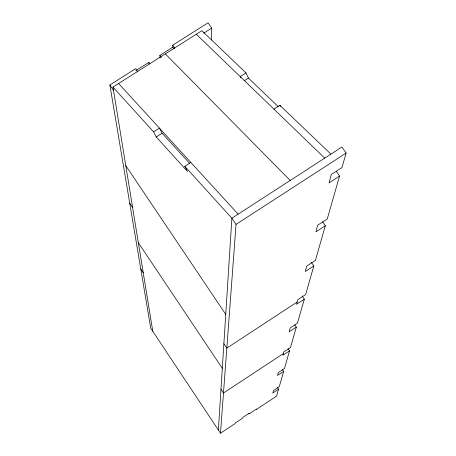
<?xml version="1.0" encoding="UTF-8"?>
<svg xmlns="http://www.w3.org/2000/svg" width="456" height="456" viewBox="0 0 456 456"><rect width="100%" height="100%" fill="white"/><g stroke="black" fill="none" stroke-linecap="round" stroke-linejoin="round"><path stroke-width="0.68" d="M211.59 40.048L211.726 28.101L208.073 22.8L172.704 45.201L172.813 47.173L173.901 48.769M218.373 430.019L231.876 218.219L184.822 166.32L190.842 162.461M277.459 387.611L278.548 389.23L276.57 396.139L256.335 409.511L256.432 409.06L249.016 413.962L249.158 413.221L242.774 417.439L242.655 418.163L235.222 423.077L235.165 423.499L220.482 433.2L236.048 224.369L231.876 218.219L341.914 147.003L346.127 153.068L341.971 167.569L331.29 174.5L329.05 182.862L339.549 176.05L336.34 171.416M282.492 369.645L283.655 371.378L279.271 386.699L273.435 390.553L272.768 393.049L278.548 389.23M288.089 348.76L289.52 350.881L284.487 368.482L278.245 372.598L277.482 375.448L283.655 371.378M294.775 324.815L296.326 327.1L290.478 347.54L283.774 351.952L282.891 355.241L289.52 350.881M302.1 295.938L304.312 299.187L297.443 323.201L290.198 327.961L289.167 331.803L296.326 327.1M311.305 262.28L313.819 265.956L305.634 294.576L297.757 299.74L296.537 304.283L304.312 299.187M322.546 221.684L325.333 225.737L315.404 260.422L306.774 266.065L305.309 271.525L313.819 265.956M339.549 176.05L327.271 218.96L317.718 225.178L315.928 231.859L325.333 225.737M283.33 353.605L223.48 393.004L220.972 389.242M297.141 302.026L226.826 348.116L223.873 343.71M236.048 224.369L346.127 153.068M273.936 109.126L279.881 105.313L330.913 154.128M278.24 106.653L248.452 78.084L245.983 72.892L201.883 30.706L112.963 87.056L153.586 131.864L159.435 128.13L162.108 133.232L189.719 163.47M245.983 72.892L240.204 76.579L240.757 77.737M153.586 131.864L156.271 136.96L162.108 133.232M244.416 80.666L248.452 78.084M220.482 433.2L150.719 328.177L109.873 84.998L135.626 68.685L137.809 71.9M135.854 70.589L148.81 62.381L149.899 63.977M160.09 57.929L159.896 55.353L172.813 47.173M203.632 33.231L211.726 28.101M196.319 34.24L324.718 158.129M165.323 53.876L290.21 180.468M118.588 83.488L238.146 214.16M156.271 136.96L187.524 171.502L184.822 166.32M172.704 45.201L174.893 48.399M159.896 55.353L161.35 57.484M109.873 84.998L113.504 90.368M125.776 165.636L225.743 314.361M129.738 203.239L132.611 207.526M138.35 242.717L222.306 368.317M140.784 269.029L143.241 272.705M279.881 105.313L280.429 106.487M112.963 87.056L152.794 331.301M148.81 62.381L148.93 63.652"/></g></svg>
